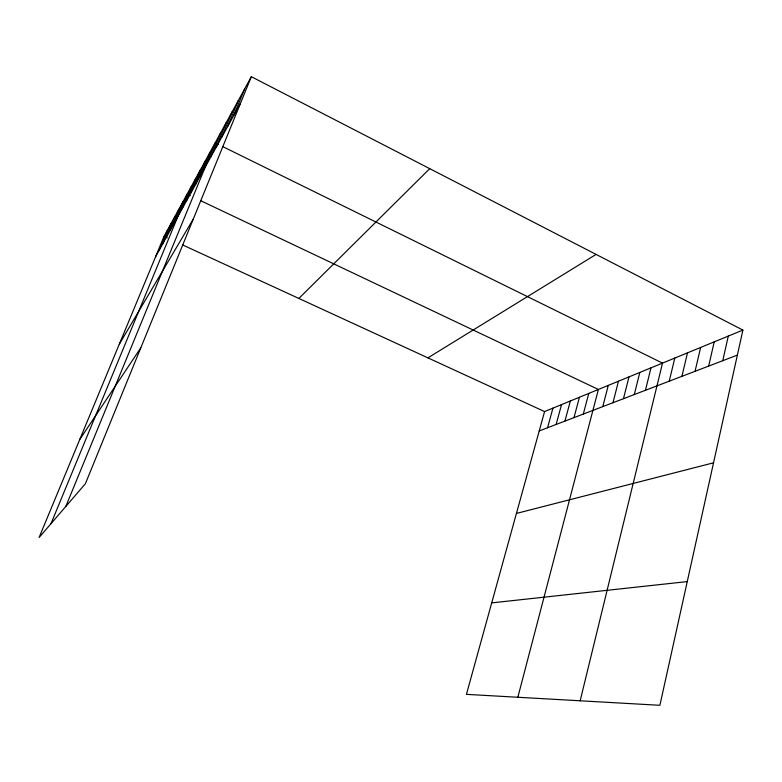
<?xml version="1.0" encoding="UTF-8"?>
<svg xmlns="http://www.w3.org/2000/svg" width="782" height="782" viewBox="0 0 782 782"><rect width="100%" height="100%" fill="white"/><g stroke="black" fill="none" stroke-linecap="round" stroke-linejoin="round"><path stroke-width="1.17" d="M742.9 330.082L659.891 705.296L466.434 694.357L544.575 411.576L742.9 330.082L251.335 76.704L164.034 236.379L39.1 537.498L85.394 483.706L251.335 76.704M722.754 360.707L728.296 336.084M708.658 366.093L714.22 341.871M695.061 371.303L700.623 347.452M681.924 376.328L687.486 352.848M669.236 381.186L674.798 358.068M580.166 700.789L662.52 363.112L222.469 146.469M645.443 390.286L650.995 367.853M634.28 394.558L639.823 372.437M623.459 398.703L628.982 376.895M612.971 402.72L618.474 381.205M602.785 406.611L608.279 385.399M517.84 697.261L598.386 389.465L200.788 200.739M583.313 414.069L588.768 393.414M573.988 417.637L579.433 397.256M564.936 421.107L570.352 400.98M556.129 424.479L561.525 404.617M547.556 427.754L552.933 408.145M233.965 115.11L244.678 88.874M210.534 157.465L220.612 132.891M216.047 147.495L226.272 122.53M221.775 137.133L232.166 111.758M227.748 126.342L238.295 100.546M186.399 201.062L195.803 178.267M190.857 193.007L200.388 169.88M195.48 184.66L205.138 161.19M200.26 176.009L210.055 152.187M65.796 506.482L215.158 142.862L218.295 144.406M159 250.592L167.583 229.888M162.548 244.17L171.238 223.193M166.204 237.552L175.012 216.291M169.987 230.719L178.902 209.175M173.887 223.672L182.92 201.824M50.986 523.686L187.074 194.229L190.241 195.735M182.089 208.853L191.365 186.38M155.55 256.809L240.455 103.39M119.314 344.168L193.34 218.96M79.784 439.445L140.78 347.853M298.861 298.45L429.738 168.658M427.91 357.863L596.089 254.404M539.228 430.941L737.367 355.106M516.423 513.442L713.536 462.807M491.712 602.883L687.261 581.593M164.034 236.379L167.289 237.875M182.509 244.883L544.575 411.576"/></g></svg>
